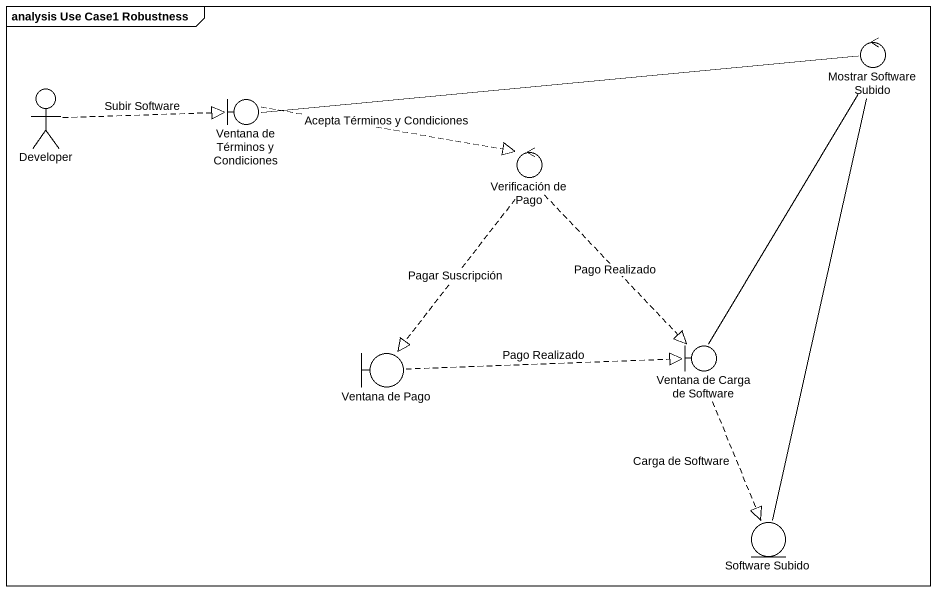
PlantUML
@startuml
mainframe analysis Use Case1 Robustness
control "Mostrar Software Subido" as Mostrar_Software_Subido
actor Developer
boundary "Ventana de Términos y Condiciones" as Ventana_de_Términos_y
control "Verificación de Pago" as Verificación_de_Pago
boundary "Ventana de Pago" as Ventana_de_Pago
boundary "Ventana de Carga de Software" as Ventana_de_Carga_de_Software
entity "Software Subido" as Software_Subido
Developer .right.|> Ventana_de_Términos_y : Subir Software
Ventana_de_Términos_y -right- Mostrar_Software_Subido
Ventana_de_Términos_y .right.|> Verificación_de_Pago : Acepta Términos y Condiciones
Verificación_de_Pago ..|> Ventana_de_Pago : Pagar Suscripción
Verificación_de_Pago ..|> Ventana_de_Carga_de_Software : Pago Realizado
Ventana_de_Pago .right.|> Ventana_de_Carga_de_Software : Pago Realizado
Ventana_de_Carga_de_Software -up- Mostrar_Software_Subido
Ventana_de_Carga_de_Software ..|> Software_Subido : Carga de Software
Software_Subido -up- Mostrar_Software_Subido
@enduml
